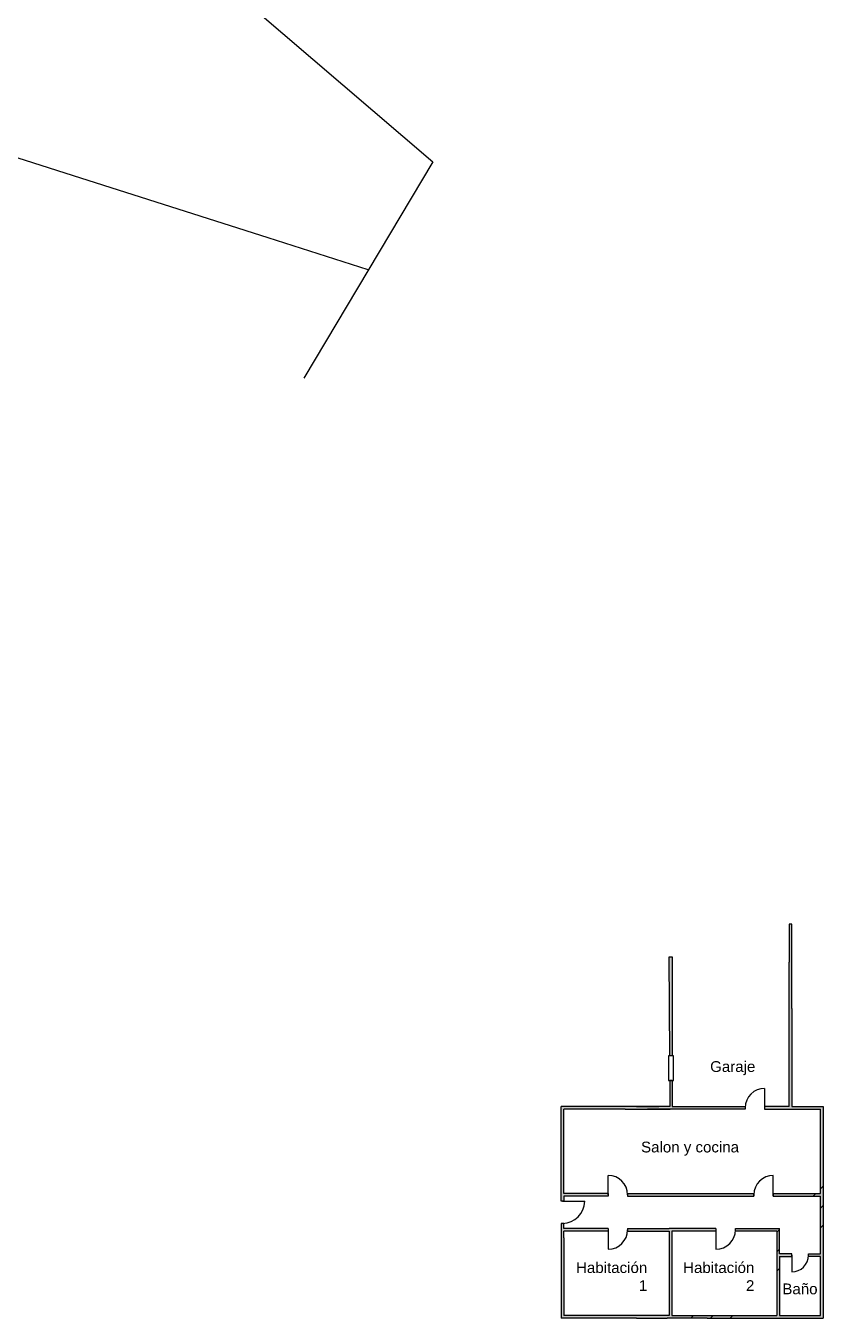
# Model space of a CAD drawing. Header units: millimetres. Extents: x 99882 to 273093, y 9627 to 152991.
# Drawn here: x 161637 to 191207, y 9627 to 57571 of the extents above; entities that cross this region are included whole.
import ezdxf

# ---------------------------------------------------------------- set-up
doc = ezdxf.new("R2010")
doc.units = ezdxf.units.MM
doc.styles.get("Standard").update_dxf_attribs({"font": 'arial.ttf'})
pattern_1 = [(45, (-174852, -54544), (-7071.07, 7071.07), []), (45, (-174127, -54544), (-7071.07, 7071.07), []), (45, (-173402, -54544), (-7071.07, 7071.07), [])]

msp = doc.modelspace()

# ---------------------------------------------------------------- hatches: boundary and pattern name
at = {"true_color": 0x7aafdf}
h = msp.add_hatch(dxfattribs=at)
h.set_pattern_fill('JIS_STN_1E', color=143, scale=100)
h.set_pattern_definition([(45, (-3373.36, 40996.83), (-70.71068, 70.71068), []), (45, (-3302.86, 40996.83), (-70.71068, 70.71068), [100, -50])])
h.paths.add_polyline_path([(185527, 17483), (185522, 18445), (185611, 18445), (185611, 17483), (188319, 17483), (188317, 17383), (184698, 17383), (183868, 17383), (181593, 17383), (181593, 14255), (183233, 14255), (183233, 14155), (181593, 14155), (181593, 13965), (181493, 13965), (181493, 17483)], flags=17)
h.paths.add_polyline_path([(183953, 14155), (183953, 14255), (188639, 14255), (188639, 14155)], flags=17)
h.paths.add_polyline_path([(185611, 19362), (185516, 19362), (185495, 23033), (185611, 23033)], flags=17)
h.paths.add_polyline_path([(189944, 22830), (189944, 24245), (190044, 24245), (190044, 21110), (190044, 17483), (191207, 17483), (191207, 9627), (186908, 9627), (185428, 9627), (184288, 9627), (183968, 9627), (181493, 9627), (181493, 13145), (181593, 13145), (181593, 12955), (183233, 12955), (183233, 12855), (181593, 12855), (181593, 12613), (181593, 9727), (185493, 9727), (185493, 12855), (183953, 12855), (183953, 12955), (185493, 12955), (187233, 12955), (187233, 12855), (185593, 12855), (185593, 9727), (189493, 9727), (189493, 12855), (187953, 12855), (187953, 12955), (189593, 12955), (189593, 12013), (190040, 12013), (190040, 11913), (189593, 11913), (189593, 9727), (191107, 9727), (191107, 11913), (190660, 11913), (190660, 12013), (191107, 12013), (191107, 14155), (189359, 14155), (189359, 14255), (191107, 14255), (191107, 17383), (189037, 17383), (189037, 17483), (189944, 17483)])
h = msp.add_hatch()
h.set_pattern_fill('JIS_RC_10', color=256, scale=1000)
h.set_pattern_definition(pattern_1)
h.paths.add_polyline_path([(181493, 17483), (184288, 17483), (185108, 17483), (191207, 17483), (191207, 9627), (186908, 9627), (185428, 9627), (184288, 9627), (183968, 9627), (181493, 9627), (181493, 13145), (181593, 13145), (181593, 12955), (183233, 12955), (183233, 12855), (181593, 12855), (181593, 12613), (181593, 9727), (185493, 9727), (185493, 12855), (183953, 12855), (183953, 12955), (185493, 12955), (187233, 12955), (187233, 12855), (185593, 12855), (185593, 9727), (189493, 9727), (189493, 12855), (187953, 12855), (187953, 12955), (189593, 12955), (189593, 12013), (190040, 12013), (190040, 11913), (189593, 11913), (189593, 9727), (191107, 9727), (191107, 11913), (190660, 11913), (190660, 12013), (191107, 12013), (191107, 14155), (189359, 14155), (189359, 14255), (191107, 14255), (191107, 17383), (185528, 17383), (183868, 17383), (181593, 17383), (181593, 14255), (183233, 14255), (183233, 14205), (183233, 14155), (181593, 14155), (181593, 13965), (181543, 13965), (181493, 13965)])
h = msp.add_hatch()
h.set_pattern_fill('JIS_RC_10', color=256, scale=1000)
h.set_pattern_definition(pattern_1)
h.paths.add_polyline_path([(181493, 17483), (184288, 17483), (185108, 17483), (191207, 17483), (191207, 9627), (186908, 9627), (185428, 9627), (184288, 9627), (183968, 9627), (181493, 9627), (181493, 13145), (181593, 13145), (181593, 12955), (183233, 12955), (183233, 12855), (181593, 12855), (181593, 12613), (181593, 9727), (185493, 9727), (185493, 12855), (183953, 12855), (183953, 12955), (185493, 12955), (187233, 12955), (187233, 12855), (185593, 12855), (185593, 9727), (189493, 9727), (189493, 12855), (187953, 12855), (187953, 12955), (189593, 12955), (189593, 12013), (190040, 12013), (190040, 11913), (189593, 11913), (189593, 9727), (191107, 9727), (191107, 11913), (190660, 11913), (190660, 12013), (191107, 12013), (191107, 14155), (189359, 14155), (189359, 14255), (191107, 14255), (191107, 17383), (185528, 17383), (183868, 17383), (181593, 17383), (181593, 14255), (183233, 14255), (183233, 14205), (183233, 14155), (181593, 14155), (181593, 13965), (181543, 13965), (181493, 13965)])

# ---------------------------------------------------------------- linework, layer by layer
for p, q in [((188317, 17383), (184698, 17383)), ((188639, 14155), (188639, 14255))]:
    msp.add_line(p, q)
for points in [[(148777, 74130), (152580, 72495), (156781, 70065), (159567, 68076), (161813, 66473), (163459, 64497), (165222, 62379), (168013, 59990), (171165, 57293), (176731, 52529), (171944, 44506)], [(174338, 48517), (170630, 49701), (163681, 51920), (157201, 53989), (151794, 55715), (145312, 57784), (141700, 58938), (138890, 59835), (136049, 60742), (132946, 61733), (130249, 62594), (126755, 63709), (116028, 67134), (99882, 71430)], [(190044, 24245), (189944, 24245), (189944, 22830)], [(190044, 21110), (190044, 24245)], [(185516, 19362), (185495, 23033), (185611, 23033), (185611, 19362)], [(189944, 17483), (189944, 22830)], [(190044, 21110), (190044, 17483)], [(185658, 19362), (185476, 19362), (185476, 18445), (185658, 18445), (185658, 19362)], [(185611, 18445), (185522, 18445), (185527, 17483)], [(185611, 18445), (185611, 17483)], [(189037, 18153), (189037, 17433)], [(184288, 17483), (181493, 17483)], [(181593, 14155), (181593, 13965), (181493, 13965), (181493, 17483)], [(185527, 17483), (181493, 17483)], [(183868, 17383), (181593, 17383)], [(181593, 14255), (181593, 17383)], [(183868, 17383), (185528, 17383)], [(183968, 17383), (184288, 17383)], [(184288, 17483), (185108, 17483)], [(185611, 17483), (188319, 17483)], [(188319, 17483), (188317, 17383)], [(189037, 17483), (189037, 17383)], [(189944, 17483), (189037, 17483)], [(189037, 17383), (191107, 17383)], [(190044, 17483), (191207, 17483)], [(191107, 14255), (191107, 17383)], [(191207, 17483), (191207, 9627)], [(183233, 14205), (183233, 14925)], [(189359, 14205), (189359, 14925)], [(189359, 14155), (189359, 14413)], [(181543, 13965), (182363, 13965)], [(183233, 14255), (183233, 14155), (181593, 14155)], [(183233, 14255), (181593, 14255)], [(183953, 14255), (183953, 14155), (188639, 14155)], [(183953, 14255), (188639, 14255)], [(188639, 14255), (188639, 14155)], [(189359, 14255), (191107, 14255)], [(189359, 14255), (189359, 14155)], [(189359, 14155), (191107, 14155)], [(191107, 12013), (191107, 14155)], [(181593, 12955), (181593, 13145), (181493, 13145), (181493, 9627)], [(183233, 12955), (183233, 12855), (181593, 12855)], [(183233, 12955), (181593, 12955)], [(183953, 12955), (183953, 12855), (185493, 12855)], [(183953, 12955), (185493, 12955)], [(187233, 12955), (185493, 12955)], [(187233, 12955), (187233, 12855), (185593, 12855)], [(189493, 12855), (187953, 12855), (187953, 12955), (189593, 12955)], [(189593, 12013), (189593, 12955)], [(181593, 12613), (181593, 12855)], [(181593, 12613), (181593, 9727)], [(183233, 12905), (183233, 12185)], [(185493, 12855), (185493, 9727)], [(185593, 12855), (185593, 9727)], [(187233, 12905), (187233, 12185)], [(187953, 12855), (187953, 12855)], [(189493, 12855), (189493, 9727)], [(189593, 11913), (190040, 11913), (190040, 12013), (189593, 12013)], [(191107, 11913), (190660, 11913), (190660, 12013), (191107, 12013)], [(189593, 9727), (191107, 9727), (191107, 11913)], [(189593, 11913), (189593, 9727)], [(190040, 11963), (190040, 11343)], [(183968, 9627), (181493, 9627)], [(185493, 9727), (181593, 9727)], [(184288, 9627), (183968, 9627)], [(184288, 9627), (185428, 9627)], [(186908, 9627), (185428, 9627)], [(185593, 9727), (189493, 9727)], [(186908, 9627), (191207, 9627)]]:
    msp.add_lwpolyline(points)
for centre, radius, start, end in [((189037, 17433), 720, 90, 180), ((183233, 14205), 720, 0, 90), ((189359, 14205), 720, 90, 180), ((181543, 13965), 820, 270, 0), ((183233, 12905), 720, 270, 0), ((187233, 12905), 720, 270, 0), ((190040, 11963), 620, 270, 0)]:
    msp.add_arc(centre, radius, start, end)

# ---------------------------------------------------------------- texts
at = {"char_height": 400}
for s, width, insert, attachment_point in [('Garaje', 5012.35, (188692, 19162), 3), ('Salon y cocina', 5012.35, (184454, 16176), 1), ('Habitación 1', 971.05, (184683, 11702), 3), ('Habitación 2', 971.05, (188655, 11702), 3), ('Baño', 971.05, (190999, 10913), 3)]:
    msp.add_mtext_dynamic_manual_height_columns(s, width=width, gutter_width=12500, heights=[0], dxfattribs=dict(at, insert=insert, attachment_point=attachment_point))

doc.saveas('drawing.dxf')
